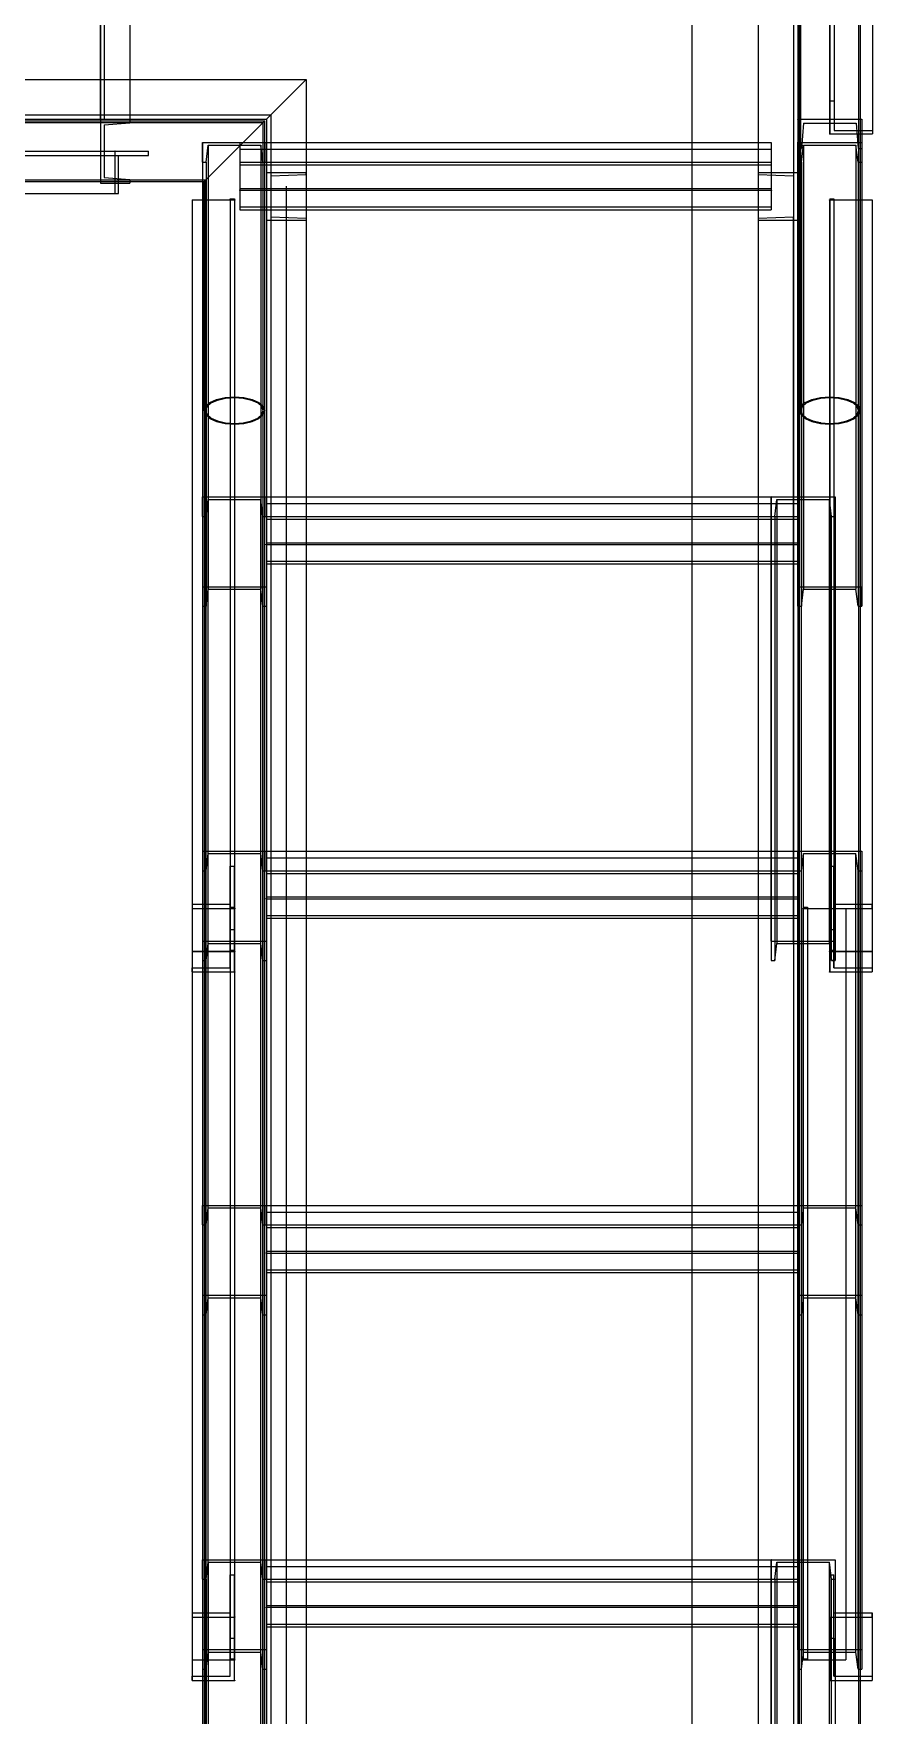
# Model space of a CAD drawing. Header units: millimetres. Extents: x 150209.93 to 150215.05, y 136675.65 to 136679.93.
# Drawn here: x 150213.6049 to 150213.6365, y 136675.995 to 136676.0583 of the extents above; entities that cross this region are included whole.
import ezdxf

# ---------------------------------------------------------------- set-up
doc = ezdxf.new("R2010")
doc.units = ezdxf.units.MM
doc.header["$LTSCALE"] = 0.25
for name, pattern in [('CENTER', [50.8, 31.75, -6.35, 6.35, -6.35]), ('XKITLINE00', [0]), ('XKITLINE02', [4, 2, -2]), ('XKITLINE03', [6, 3, -1, 1, -1])]:
    doc.linetypes.add(name, pattern=pattern)

# ---------------------------------------------------------------- blocks, each defined once
blk = doc.blocks.new('çatıı')
at = {"color": 8, "linetype": 'CENTER'}
blk.add_line((23430, 1609.57), (23430, 2357.78), dxfattribs=at)
at = {"color": 8, "linetype": 'XKITLINE00'}
blk.add_line((23506.2, 2357.78), (23506.2, 1690.92), dxfattribs=at)
at = {"color": 116, "linetype": 'XKITLINE02', "true_color": 0x136734}
for p, q in [((23537.59, 2233.51), (23537.59, 2067.35)), ((23394.97, 2222.1), (23394.97, 2122.12)), ((23395.67, 2222.1), (23395.67, 2122.12)), ((23400.47, 2222.1), (23400.47, 2122.12)), ((23525.35, 2221.25), (23525.35, 2103.77)), ((23526.76, 2067.35), (23526.76, 2222.68)), ((23532.19, 2207.52), (23532.2, 2119.35)), ((23532.99, 2207.52), (23533, 2119.97)), ((23353.8, 2129.6), (23433.7, 2129.6)), ((23433.7, 2129.6), (23426.2, 2122.1)), ((23433.7, 2129.6), (23426.2, 2122.1)), ((23433.7, 2129.6), (23426.2, 2122.1)), ((23433.7, 2129.6), (23426.2, 2122.1)), ((23433.7, 2129.6), (23433.7, 2103.15)), ((23532.2, 2125.6), (23533, 2125.6)), ((23115.87, 2122.95), (23427.05, 2122.95)), ((23394.97, 2122.12), (23400.47, 2122.12)), ((23394.97, 2122.12), (23400.47, 2122.12)), ((23394.97, 2122.12), (23394.97, 2110.12)), ((23394.97, 2122.12), (23400.47, 2122.12)), ((23400.47, 2122.12), (23400.47, 2121.44)), ((23427.05, 2122.95), (23427.05, 2122.95)), ((23427.05, 2122.95), (23427.05, 2122.95)), ((23427.05, 2122.95), (23427.05, 2103.77)), ((23115.78, 2121.51), (23425.59, 2121.53)), ((23353.8, 2122.1), (23426.2, 2122.1)), ((23353.8, 2121.83), (23425.89, 2121.83)), ((23395.67, 2121.06), (23400.47, 2121.44)), ((23395.67, 2121.06), (23400.47, 2121.44)), ((23395.67, 2121.06), (23395.67, 2111.18)), ((23425.89, 2121.83), (23414.46, 2110.4)), ((23425.89, 2121.83), (23414.46, 2110.4)), ((23425.59, 2067.35), (23425.59, 2121.53)), ((23425.89, 2067.35), (23425.89, 2121.83)), ((23426.2, 2122.1), (23426.2, 2122.1)), ((23426.2, 2122.1), (23426.2, 2122.1)), ((23426.2, 2122.1), (23426.2, 2103.15)), ((23526.2, 2122.1), (23526.2, 2116.6)), ((23526.2, 2122.1), (23538.2, 2122.1)), ((23526.46, 2122.1), (23537.89, 2122.1)), ((23527.26, 2121.4), (23526.88, 2116.6)), ((23527.26, 2121.4), (23537.13, 2121.4)), ((23527.26, 2121.4), (23537.13, 2121.4)), ((23532.2, 2119.35), (23538.2, 2119.35)), ((23533, 2119.97), (23540.2, 2119.97)), ((23537.13, 2121.4), (23537.52, 2116.6)), ((23343.26, 2116.12), (23404.03, 2116.12)), ((23397.72, 2108.12), (23397.72, 2116.12)), ((23404.03, 2115.32), (23404.03, 2116.12)), ((23414.2, 2114.05), (23414.2, 2117.72)), ((23414.2, 2117.72), (23426.2, 2117.72)), ((23414.2, 2117.72), (23414.2, 2030.53)), ((23414.88, 2114.05), (23415.26, 2117.25)), ((23415.26, 2117.25), (23425.13, 2117.25)), ((23415.26, 2117.25), (23415.26, 2033.73)), ((23421.2, 2117.72), (23421.2, 2105.1)), ((23421.2, 2117.72), (23506.2, 2117.72)), ((23421.2, 2116.46), (23521.17, 2116.46)), ((23425.52, 2114.05), (23425.13, 2117.25)), ((23425.13, 2117.25), (23425.13, 2033.73)), ((23426.2, 2114.05), (23426.2, 2117.72)), ((23426.2, 2117.72), (23426.2, 2030.53)), ((23518.7, 2117.72), (23521.17, 2117.72)), ((23521.17, 2117.72), (23521.17, 2105.1)), ((23526.18, 2117.72), (23538.18, 2117.72)), ((23526.18, 2117.72), (23526.18, 2093.85)), ((23526.2, 2116.6), (23526.88, 2116.6)), ((23526.46, 2116.6), (23526.88, 2116.6)), ((23526.86, 2114.05), (23527.24, 2117.25)), ((23527.24, 2117.25), (23527.24, 2033.73)), ((23527.24, 2117.25), (23537.11, 2117.25)), ((23537.11, 2117.25), (23537.11, 2033.73)), ((23537.5, 2114.05), (23537.11, 2117.25)), ((23537.52, 2116.6), (23537.89, 2116.6)), ((23537.52, 2116.6), (23538.2, 2116.6)), ((23538.18, 2117.72), (23538.18, 2116.6)), ((23342.61, 2115.32), (23404.03, 2115.32)), ((23398.35, 2108.12), (23398.35, 2115.32)), ((23414.2, 2114.05), (23414.88, 2114.05)), ((23414.88, 2114.05), (23414.88, 2030.53)), ((23421.2, 2114.05), (23521.17, 2114.05)), ((23421.2, 2113.55), (23521.17, 2113.55)), ((23425.52, 2114.05), (23426.2, 2114.05)), ((23425.52, 2114.05), (23425.52, 2030.53)), ((23526.18, 2114.05), (23526.86, 2114.05)), ((23526.86, 2114.05), (23526.86, 2030.53)), ((23537.5, 2114.05), (23537.5, 2030.53)), ((23537.5, 2114.05), (23538.18, 2114.05)), ((23096.83, 2110.68), (23414.76, 2110.7)), ((23353.8, 2110.4), (23414.46, 2110.4)), ((23394.97, 2110.12), (23400.47, 2110.12)), ((23394.97, 2110.12), (23400.47, 2110.12)), ((23395.67, 2111.18), (23400.47, 2110.8)), ((23395.67, 2111.18), (23400.47, 2110.8)), ((23400.47, 2110.8), (23400.47, 2110.12)), ((23414.46, 2067.35), (23414.46, 2110.4)), ((23414.76, 2067.35), (23414.76, 2110.7)), ((23426.2, 2112.1), (23433.7, 2112.1)), ((23426.2, 2112.1), (23426.2, 1767.38)), ((23426.2, 2112.1), (23433.7, 2112.1)), ((23427.05, 2111.48), (23433.7, 2111.72)), ((23427.05, 2111.48), (23433.7, 2111.72)), ((23427.05, 2111.48), (23427.05, 1767.99)), ((23433.7, 2112.1), (23433.7, 1767.38)), ((23433.7, 2111.72), (23433.7, 2112.1)), ((23518.7, 2112.1), (23518.7, 2103.15)), ((23518.7, 2112.1), (23526.2, 2112.1)), ((23518.7, 2112.1), (23526.2, 2112.1)), ((23518.7, 2111.72), (23525.35, 2111.48)), ((23518.7, 2111.72), (23525.35, 2111.48)), ((23525.35, 2111.48), (23525.35, 1767.99)), ((23526.2, 2112.1), (23526.2, 1830.66)), ((23343.3, 2108.12), (23398.35, 2108.12)), ((23412.2, 2106.95), (23419.4, 2106.95)), ((23412.2, 2106.93), (23412.2, 2106.95)), ((23412.2, 2106.95), (23412.2, 1965.63)), ((23412.2, 2106.93), (23420.2, 2106.93)), ((23419.4, 2107.16), (23420.2, 2107.16)), ((23419.4, 2106.95), (23419.4, 2107.16)), ((23419.4, 2107.16), (23419.4, 1965.65)), ((23420.2, 2106.93), (23420.2, 2107.16)), ((23420.2, 2107.16), (23420.2, 1965.63)), ((23421.2, 2109.1), (23521.17, 2109.1)), ((23421.2, 2108.77), (23506.2, 2108.77)), ((23518.7, 2108.77), (23521.17, 2108.77)), ((23532.17, 2107.16), (23532.17, 1976.85)), ((23532.17, 2107.16), (23532.97, 2107.16)), ((23532.17, 2106.93), (23538.18, 2106.93)), ((23532.97, 2107.16), (23532.97, 1965.65)), ((23532.97, 2106.95), (23538.18, 2106.95)), ((23540.17, 2106.93), (23540.17, 2106.95)), ((23421.2, 2105.61), (23521.17, 2105.61)), ((23421.2, 2105.1), (23506.2, 2105.1)), ((23426.2, 2103.15), (23433.7, 2103.15)), ((23426.2, 2103.15), (23433.7, 2103.15)), ((23427.05, 2103.77), (23433.7, 2103.53)), ((23427.05, 2103.77), (23433.7, 2103.53)), ((23518.7, 2105.1), (23521.17, 2105.1)), ((23518.7, 2103.53), (23525.35, 2103.77)), ((23518.7, 2103.53), (23525.35, 2103.77)), ((23525.35, 1967.1), (23525.35, 2103.77)), ((23526.2, 2093.85), (23526.2, 2030.53)), ((23414.74, 2068.14), (23415.55, 2068.85)), ((23414.74, 2068.14), (23415.55, 2068.85)), ((23415.79, 2068.77), (23415.03, 2068.09)), ((23415.8, 2068.77), (23415.03, 2068.09)), ((23415.55, 2068.85), (23416.82, 2069.41)), ((23415.55, 2068.85), (23416.82, 2069.41)), ((23415.79, 2068.77), (23416.99, 2069.31)), ((23415.8, 2068.77), (23416.99, 2069.31)), ((23416.82, 2069.41), (23418.41, 2069.78)), ((23416.82, 2069.41), (23418.41, 2069.78)), ((23416.99, 2069.31), (23418.5, 2069.65)), ((23416.99, 2069.31), (23418.5, 2069.65)), ((23418.41, 2069.78), (23420.18, 2069.9)), ((23418.41, 2069.78), (23420.18, 2069.9)), ((23418.5, 2069.65), (23420.18, 2069.77)), ((23418.5, 2069.65), (23420.18, 2069.77)), ((23420.18, 2069.9), (23421.94, 2069.78)), ((23420.18, 2069.9), (23421.94, 2069.78)), ((23420.18, 2069.77), (23421.85, 2069.65)), ((23420.18, 2069.77), (23421.85, 2069.65)), ((23421.85, 2069.65), (23423.36, 2069.31)), ((23421.85, 2069.65), (23423.36, 2069.31)), ((23421.94, 2069.78), (23423.53, 2069.41)), ((23421.94, 2069.78), (23423.54, 2069.41)), ((23423.36, 2069.31), (23424.56, 2068.77)), ((23423.36, 2069.31), (23424.56, 2068.77)), ((23423.53, 2069.41), (23424.8, 2068.85)), ((23423.54, 2069.41), (23424.8, 2068.85)), ((23424.56, 2068.77), (23425.33, 2068.09)), ((23424.56, 2068.77), (23425.33, 2068.09)), ((23424.8, 2068.85), (23425.61, 2068.14)), ((23424.8, 2068.85), (23425.61, 2068.14)), ((23527.55, 2068.85), (23526.74, 2068.14)), ((23527.57, 2068.85), (23526.76, 2068.14)), ((23527.79, 2068.77), (23527.02, 2068.09)), ((23527.81, 2068.77), (23527.05, 2068.09)), ((23527.55, 2068.85), (23528.82, 2069.41)), ((23527.57, 2068.85), (23528.84, 2069.41)), ((23527.79, 2068.77), (23528.99, 2069.31)), ((23527.81, 2068.77), (23529.01, 2069.31)), ((23528.82, 2069.41), (23530.41, 2069.78)), ((23528.84, 2069.41), (23530.43, 2069.78)), ((23528.99, 2069.31), (23530.41, 2069.63)), ((23529.01, 2069.31), (23530.52, 2069.65)), ((23530.41, 2069.78), (23532.17, 2069.9)), ((23530.41, 2069.63), (23530.5, 2069.65)), ((23530.43, 2069.78), (23532.2, 2069.9)), ((23530.5, 2069.65), (23532.17, 2069.77)), ((23530.52, 2069.65), (23532.17, 2069.77)), ((23532.17, 2069.9), (23533.94, 2069.78)), ((23532.17, 2069.77), (23532.2, 2069.77)), ((23532.17, 2069.77), (23533.85, 2069.65)), ((23532.2, 2069.9), (23533.96, 2069.78)), ((23532.2, 2069.77), (23533.87, 2069.65)), ((23533.85, 2069.65), (23535.36, 2069.31)), ((23533.87, 2069.65), (23535.38, 2069.31)), ((23533.94, 2069.78), (23535.53, 2069.41)), ((23533.96, 2069.78), (23535.55, 2069.41)), ((23535.36, 2069.31), (23536.56, 2068.77)), ((23535.38, 2069.31), (23536.58, 2068.77)), ((23535.53, 2069.41), (23536.8, 2068.85)), ((23535.55, 2069.41), (23536.82, 2068.85)), ((23536.56, 2068.77), (23537.32, 2068.09)), ((23536.58, 2068.77), (23537.35, 2068.09)), ((23536.8, 2068.85), (23537.61, 2068.14)), ((23536.82, 2068.85), (23537.61, 2068.15)), ((23414.46, 2067.35), (23414.74, 2068.14)), ((23414.46, 2067.35), (23414.74, 2068.14)), ((23414.46, 2067.35), (23414.46, 1760.27)), ((23414.74, 2066.56), (23414.46, 2067.35)), ((23414.74, 2066.56), (23414.46, 2067.35)), ((23414.74, 2066.56), (23415.55, 2065.84)), ((23414.74, 2066.56), (23415.55, 2065.84)), ((23414.76, 2067.35), (23415.03, 2068.09)), ((23414.76, 2067.35), (23415.03, 2068.09)), ((23414.76, 2067.35), (23414.76, 1760.27)), ((23415.03, 2066.6), (23414.76, 2067.35)), ((23415.03, 2066.6), (23414.76, 2067.35)), ((23415.03, 2066.6), (23415.79, 2065.92)), ((23415.03, 2066.6), (23415.8, 2065.92)), ((23415.55, 2065.84), (23416.82, 2065.28)), ((23415.55, 2065.84), (23416.82, 2065.28)), ((23415.79, 2065.92), (23416.99, 2065.38)), ((23415.8, 2065.92), (23416.99, 2065.38)), ((23416.82, 2065.28), (23418.41, 2064.91)), ((23416.82, 2065.28), (23418.41, 2064.91)), ((23416.99, 2065.38), (23418.5, 2065.04)), ((23416.99, 2065.38), (23418.5, 2065.04)), ((23421.85, 2065.04), (23423.36, 2065.38)), ((23421.85, 2065.04), (23423.36, 2065.38)), ((23421.94, 2064.91), (23423.53, 2065.28)), ((23421.94, 2064.91), (23423.54, 2065.28)), ((23423.36, 2065.38), (23424.56, 2065.92)), ((23423.36, 2065.38), (23424.56, 2065.92)), ((23423.53, 2065.28), (23424.8, 2065.84)), ((23423.54, 2065.28), (23424.8, 2065.84)), ((23424.56, 2065.92), (23425.33, 2066.6)), ((23424.56, 2065.92), (23425.33, 2066.6)), ((23424.8, 2065.84), (23425.61, 2066.56)), ((23424.8, 2065.84), (23425.61, 2066.56)), ((23424.8, 2065.84), (23424.8, 2065.84)), ((23425.59, 2067.35), (23425.33, 2068.09)), ((23425.59, 2067.35), (23425.33, 2068.09)), ((23425.33, 2066.6), (23425.59, 2067.35)), ((23425.33, 2066.6), (23425.59, 2067.35)), ((23425.59, 1760.27), (23425.59, 2067.35)), ((23425.89, 2067.35), (23425.61, 2068.14)), ((23425.61, 2068.14), (23425.89, 2067.35)), ((23425.61, 2066.56), (23425.89, 2067.35)), ((23425.61, 2066.56), (23425.89, 2067.35)), ((23425.89, 1760.27), (23425.89, 2067.35)), ((23526.46, 2067.35), (23526.74, 2068.14)), ((23526.48, 2067.35), (23526.74, 2068.08)), ((23526.48, 2067.29), (23526.48, 2067.35)), ((23526.76, 2066.56), (23526.48, 2067.35)), ((23526.74, 2068.08), (23526.76, 2068.14)), ((23526.76, 2067.35), (23527.02, 2068.09)), ((23527.02, 2066.6), (23526.76, 2067.35)), ((23526.76, 2066.56), (23527.55, 2065.86)), ((23526.78, 2067.35), (23527.05, 2068.09)), ((23526.78, 2067.35), (23526.78, 1760.27)), ((23527.05, 2066.6), (23526.78, 2067.35)), ((23527.02, 2066.6), (23527.79, 2065.92)), ((23527.05, 2066.6), (23527.81, 2065.92)), ((23527.55, 2065.86), (23527.57, 2065.84)), ((23527.57, 2065.84), (23528.82, 2065.29)), ((23527.79, 2065.92), (23528.99, 2065.38)), ((23527.81, 2065.92), (23529.01, 2065.38)), ((23528.82, 2065.29), (23528.84, 2065.28)), ((23528.84, 2065.28), (23530.41, 2064.92)), ((23528.99, 2065.38), (23530.41, 2065.06)), ((23529.01, 2065.38), (23530.52, 2065.04)), ((23533.85, 2065.04), (23535.36, 2065.38)), ((23533.87, 2065.04), (23535.38, 2065.38)), ((23535.36, 2065.38), (23536.56, 2065.92)), ((23535.38, 2065.38), (23536.58, 2065.92)), ((23537.32, 2066.6), (23536.56, 2065.92)), ((23537.35, 2066.6), (23536.58, 2065.92)), ((23537.59, 2067.35), (23537.32, 2068.09)), ((23537.32, 2066.6), (23537.59, 2067.35)), ((23537.35, 2068.09), (23537.61, 2067.35)), ((23537.35, 2066.6), (23537.61, 2067.35)), ((23537.61, 2068.15), (23537.63, 2068.14)), ((23537.89, 2067.35), (23537.61, 2068.14)), ((23537.61, 2067.35), (23537.61, 1760.27)), ((23537.63, 2068.14), (23537.9, 2067.37)), ((23418.41, 2064.91), (23420.18, 2064.79)), ((23418.41, 2064.91), (23420.18, 2064.79)), ((23418.5, 2065.04), (23420.18, 2064.92)), ((23418.5, 2065.04), (23420.18, 2064.92)), ((23420.18, 2064.92), (23421.85, 2065.04)), ((23420.18, 2064.92), (23421.85, 2065.04)), ((23420.18, 2064.79), (23421.94, 2064.91)), ((23420.18, 2064.79), (23421.94, 2064.91)), ((23530.41, 2065.06), (23530.5, 2065.04)), ((23530.41, 2064.92), (23530.43, 2064.91)), ((23530.5, 2065.04), (23532.17, 2064.92)), ((23530.52, 2065.04), (23532.17, 2064.92)), ((23532.17, 2064.92), (23533.85, 2065.04)), ((23532.17, 2064.92), (23532.2, 2064.92)), ((23532.17, 2064.79), (23532.18, 2064.79)), ((23532.17, 2064.79), (23532.17, 1965.63)), ((23532.18, 2064.79), (23532.2, 2064.79)), ((23532.2, 2064.92), (23533.87, 2065.04)), ((23414.2, 2047.43), (23414.2, 2051.09)), ((23414.2, 2051.09), (23426.2, 2051.09)), ((23414.2, 2051.09), (23414.2, 1963.91)), ((23414.88, 2047.43), (23415.26, 2050.63)), ((23415.26, 2050.63), (23425.13, 2050.63)), ((23415.26, 1967.1), (23415.26, 2050.63)), ((23425.52, 2047.43), (23425.13, 2050.63)), ((23425.13, 1967.1), (23425.13, 2050.63)), ((23426.2, 2051.09), (23426.2, 2038.48)), ((23426.2, 2051.09), (23506.2, 2051.09)), ((23426.2, 2047.43), (23426.2, 2051.09)), ((23426.2, 2051.09), (23426.2, 1963.91)), ((23426.2, 2049.83), (23526.17, 2049.83)), ((23518.7, 2051.09), (23526.17, 2051.09)), ((23521.18, 2051.09), (23521.18, 2027.23)), ((23521.18, 2051.09), (23533.18, 2051.09)), ((23521.86, 2047.43), (23522.24, 2050.63)), ((23522.24, 2050.63), (23522.24, 1967.1)), ((23522.24, 2050.63), (23532.11, 2050.63)), ((23526.17, 2051.09), (23526.17, 2038.48)), ((23532.11, 1967.1), (23532.11, 2050.63)), ((23532.5, 2047.43), (23532.11, 2050.63)), ((23533.18, 2051.09), (23533.18, 1963.91)), ((23414.2, 2047.43), (23414.88, 2047.43)), ((23414.88, 1963.91), (23414.88, 2047.43)), ((23425.52, 2047.43), (23426.2, 2047.43)), ((23425.52, 1963.91), (23425.52, 2047.43)), ((23426.2, 2047.43), (23526.17, 2047.43)), ((23426.2, 2046.92), (23526.17, 2046.92)), ((23521.18, 2047.43), (23521.86, 2047.43)), ((23521.86, 2047.43), (23521.86, 1963.91)), ((23532.5, 1963.91), (23532.5, 2047.43)), ((23532.5, 2047.43), (23533.18, 2047.43)), ((23426.2, 2042.47), (23526.17, 2042.47)), ((23426.2, 2042.14), (23506.2, 2042.14)), ((23518.7, 2042.14), (23526.17, 2042.14)), ((23426.2, 2038.99), (23526.17, 2038.99)), ((23426.2, 2038.48), (23506.2, 2038.48)), ((23518.7, 2038.48), (23526.17, 2038.48)), ((23414.2, 2034.2), (23426.2, 2034.2)), ((23414.88, 2030.53), (23415.26, 2033.73)), ((23415.26, 2033.73), (23425.13, 2033.73)), ((23425.52, 2030.53), (23425.13, 2033.73)), ((23526.18, 2034.19), (23526.18, 2030.53)), ((23526.48, 2034.19), (23537.91, 2034.19)), ((23526.86, 2030.53), (23527.24, 2033.73)), ((23527.24, 2033.73), (23537.11, 2033.73)), ((23537.5, 2030.53), (23537.11, 2033.73)), ((23538.18, 2034.19), (23538.18, 2030.53)), ((23414.2, 2030.53), (23414.88, 2030.53)), ((23425.52, 2030.53), (23426.2, 2030.53)), ((23526.48, 2030.53), (23526.76, 2030.53)), ((23526.76, 2030.53), (23526.86, 2030.53)), ((23537.5, 2030.53), (23537.91, 2030.53)), ((23526.2, 2027.23), (23526.2, 1967.1)), ((23414.2, 1984.47), (23414.2, 1973.68)), ((23414.2, 1984.47), (23426.2, 1984.47)), ((23414.2, 1984.47), (23414.2, 1897.28)), ((23414.88, 1980.8), (23415.26, 1984)), ((23415.26, 1984), (23425.13, 1984)), ((23415.26, 1900.48), (23415.26, 1984)), ((23425.52, 1980.8), (23425.13, 1984)), ((23425.13, 1900.48), (23425.13, 1984)), ((23426.2, 1984.47), (23426.2, 1971.85)), ((23426.2, 1984.47), (23506.2, 1984.47)), ((23426.2, 1980.8), (23426.2, 1984.47)), ((23426.2, 1984.47), (23426.2, 1897.28)), ((23426.2, 1983.21), (23526.17, 1983.21)), ((23518.7, 1984.47), (23526.17, 1984.47)), ((23526.17, 1984.47), (23526.17, 1971.85)), ((23526.18, 1984.47), (23538.18, 1984.47)), ((23526.18, 1984.47), (23526.18, 1960.6)), ((23526.86, 1980.8), (23527.24, 1984)), ((23527.24, 1900.48), (23527.24, 1984)), ((23527.24, 1984), (23537.11, 1984)), ((23537.11, 1900.48), (23537.11, 1984)), ((23537.5, 1980.8), (23537.11, 1984)), ((23538.18, 1984.47), (23538.18, 1961.75)), ((23414.2, 1980.8), (23414.88, 1980.8)), ((23414.88, 1897.28), (23414.88, 1980.8)), ((23419.4, 1969.72), (23419.4, 1981.66)), ((23419.4, 1981.66), (23420.2, 1981.66)), ((23419.4, 1974.48), (23419.4, 1981.66)), ((23420.2, 1969.72), (23420.2, 1981.66)), ((23420.2, 1973.69), (23420.2, 1981.66)), ((23425.52, 1980.8), (23426.2, 1980.8)), ((23425.52, 1897.28), (23425.52, 1980.8)), ((23426.2, 1980.8), (23526.17, 1980.8)), ((23426.2, 1980.3), (23526.17, 1980.3)), ((23526.18, 1980.8), (23526.86, 1980.8)), ((23526.86, 1897.28), (23526.86, 1980.8)), ((23532.17, 1973.69), (23532.17, 1981.66)), ((23532.17, 1981.66), (23532.97, 1981.66)), ((23532.17, 1969.72), (23532.17, 1981.66)), ((23532.97, 1974.48), (23532.97, 1981.66)), ((23532.97, 1969.72), (23532.97, 1981.66)), ((23537.5, 1897.28), (23537.5, 1980.8)), ((23537.5, 1980.8), (23538.18, 1980.8)), ((23412.2, 1974.48), (23412.2, 1961.75)), ((23412.2, 1974.48), (23419.4, 1974.48)), ((23412.2, 1973.71), (23419.4, 1973.71)), ((23412.2, 1973.68), (23412.2, 1973.71)), ((23412.2, 1973.71), (23412.2, 1832.38)), ((23412.2, 1973.69), (23420.2, 1973.69)), ((23412.2, 1973.68), (23420.2, 1973.68)), ((23419.4, 1962.55), (23419.4, 1974.48)), ((23419.4, 1973.91), (23420.2, 1973.91)), ((23419.4, 1973.71), (23419.4, 1973.91)), ((23419.4, 1973.91), (23419.4, 1832.4)), ((23420.2, 1973.68), (23420.2, 1973.91)), ((23420.2, 1973.91), (23420.2, 1832.38)), ((23420.2, 1961.75), (23420.2, 1973.69)), ((23426.2, 1975.85), (23526.17, 1975.85)), ((23426.2, 1975.52), (23506.2, 1975.52)), ((23518.7, 1975.52), (23526.17, 1975.52)), ((23527.17, 1973.91), (23527.17, 1832.61)), ((23527.17, 1973.91), (23527.97, 1973.91)), ((23527.17, 1973.68), (23535.17, 1973.68)), ((23527.97, 1973.91), (23527.97, 1832.4)), ((23527.97, 1973.71), (23535.17, 1973.71)), ((23532.17, 1973.69), (23540.17, 1973.69)), ((23532.17, 1961.75), (23532.17, 1973.69)), ((23532.97, 1974.48), (23540.17, 1974.48)), ((23532.97, 1962.55), (23532.97, 1974.48)), ((23535.17, 1973.71), (23535.17, 1832.38)), ((23540.17, 1973.69), (23540.17, 1974.48)), ((23540.17, 1974.48), (23540.17, 1965.63)), ((23426.2, 1972.36), (23526.17, 1972.36)), ((23426.2, 1971.85), (23506.2, 1971.85)), ((23518.7, 1971.85), (23526.17, 1971.85)), ((23414.2, 1967.57), (23426.2, 1967.57)), ((23419.4, 1969.72), (23420.2, 1969.72)), ((23419.4, 1962.55), (23419.4, 1969.72)), ((23420.2, 1961.75), (23420.2, 1969.72)), ((23526.48, 1967.57), (23533.18, 1967.57)), ((23532.17, 1969.72), (23532.17, 1961.75)), ((23532.17, 1969.72), (23532.97, 1969.72)), ((23532.97, 1969.72), (23532.97, 1962.55)), ((23533.18, 1963.91), (23533.18, 1967.57)), ((23537.91, 1969.41), (23537.91, 1965.63)), ((23412.2, 1965.65), (23419.4, 1965.65)), ((23412.2, 1965.63), (23420.2, 1965.63)), ((23414.88, 1963.91), (23415.26, 1967.1)), ((23415.26, 1967.1), (23425.13, 1967.1)), ((23419.4, 1965.85), (23420.2, 1965.85)), ((23425.52, 1963.91), (23425.13, 1967.1)), ((23526.48, 1967.1), (23532.11, 1967.1)), ((23532.11, 1967.1), (23532.5, 1963.91)), ((23532.17, 1965.85), (23532.97, 1965.85)), ((23532.17, 1965.63), (23537.13, 1965.63)), ((23532.97, 1965.65), (23532.97, 1965.85)), ((23532.97, 1965.65), (23540.17, 1965.65)), ((23540.17, 1965.63), (23540.17, 1965.65)), ((23412.2, 1962.55), (23419.4, 1962.55)), ((23412.2, 1961.75), (23412.2, 1962.55)), ((23412.2, 1961.75), (23420.2, 1961.75)), ((23414.2, 1963.91), (23414.88, 1963.91)), ((23425.52, 1963.91), (23426.2, 1963.91)), ((23532.17, 1961.75), (23537.13, 1961.75)), ((23532.5, 1963.91), (23533.18, 1963.91)), ((23532.97, 1962.55), (23537.41, 1962.55)), ((23537.91, 1962.81), (23537.91, 1961.75)), ((23526.2, 1960.6), (23526.2, 1897.28)), ((23414.2, 1914.18), (23414.2, 1917.84)), ((23414.2, 1917.84), (23426.2, 1917.84)), ((23414.2, 1917.84), (23414.2, 1830.66)), ((23414.88, 1914.18), (23415.26, 1917.38)), ((23415.26, 1917.38), (23425.13, 1917.38)), ((23415.26, 1833.85), (23415.26, 1917.38)), ((23425.52, 1914.18), (23425.13, 1917.38)), ((23425.13, 1833.85), (23425.13, 1917.38)), ((23426.2, 1914.18), (23426.2, 1917.84)), ((23426.2, 1917.84), (23426.2, 1830.66)), ((23426.2, 1917.84), (23426.2, 1905.23)), ((23426.2, 1917.84), (23506.2, 1917.84)), ((23426.2, 1916.58), (23526.17, 1916.58)), ((23518.7, 1917.84), (23526.17, 1917.84)), ((23526.17, 1917.84), (23526.17, 1905.23)), ((23526.18, 1917.84), (23526.18, 1893.98)), ((23526.18, 1917.84), (23538.18, 1917.84)), ((23526.86, 1914.18), (23527.24, 1917.38)), ((23527.24, 1833.85), (23527.24, 1917.38)), ((23527.24, 1917.38), (23537.11, 1917.38)), ((23537.11, 1833.85), (23537.11, 1917.38)), ((23537.5, 1914.18), (23537.11, 1917.38)), ((23538.18, 1917.84), (23538.18, 1897.28)), ((23414.2, 1914.18), (23414.88, 1914.18)), ((23414.88, 1830.66), (23414.88, 1914.18)), ((23425.52, 1914.18), (23426.2, 1914.18)), ((23425.52, 1830.66), (23425.52, 1914.18)), ((23426.2, 1914.18), (23526.17, 1914.18)), ((23426.2, 1913.67), (23526.17, 1913.67)), ((23526.18, 1914.18), (23526.86, 1914.18)), ((23526.86, 1830.66), (23526.86, 1914.18)), ((23537.5, 1830.66), (23537.5, 1914.18)), ((23537.5, 1914.18), (23538.18, 1914.18)), ((23426.2, 1909.22), (23526.17, 1909.22)), ((23426.2, 1908.89), (23506.2, 1908.89)), ((23518.7, 1908.89), (23526.17, 1908.89)), ((23426.2, 1905.74), (23526.17, 1905.74)), ((23426.2, 1905.23), (23506.2, 1905.23)), ((23518.7, 1905.23), (23526.17, 1905.23)), ((23414.2, 1900.95), (23426.2, 1900.95)), ((23526.18, 1900.95), (23526.18, 1897.28)), ((23526.48, 1900.95), (23537.91, 1900.95)), ((23414.88, 1897.28), (23415.26, 1900.48)), ((23415.26, 1900.48), (23425.13, 1900.48)), ((23425.52, 1897.28), (23425.13, 1900.48)), ((23526.86, 1897.28), (23527.24, 1900.48)), ((23527.24, 1900.48), (23537.11, 1900.48)), ((23537.5, 1897.28), (23537.11, 1900.48)), ((23414.2, 1897.28), (23414.88, 1897.28)), ((23425.52, 1897.28), (23426.2, 1897.28)), ((23526.48, 1897.28), (23526.76, 1897.28)), ((23526.76, 1897.28), (23526.86, 1897.28)), ((23537.5, 1897.28), (23537.91, 1897.28)), ((23414.2, 1847.55), (23414.2, 1851.22)), ((23414.2, 1851.22), (23426.2, 1851.22)), ((23414.2, 1851.22), (23414.2, 1764.03)), ((23414.88, 1847.55), (23415.26, 1850.75)), ((23415.26, 1850.75), (23425.13, 1850.75)), ((23415.26, 1850.75), (23415.26, 1767.23)), ((23425.52, 1847.55), (23425.13, 1850.75)), ((23425.13, 1767.23), (23425.13, 1850.75)), ((23426.2, 1847.55), (23426.2, 1851.22)), ((23426.2, 1851.22), (23426.2, 1764.03)), ((23426.2, 1851.22), (23426.2, 1838.6)), ((23426.2, 1851.22), (23506.2, 1851.22)), ((23518.7, 1851.22), (23526.17, 1851.22)), ((23521.18, 1851.22), (23521.18, 1827.35)), ((23521.18, 1851.22), (23533.18, 1851.22)), ((23521.86, 1847.55), (23522.24, 1850.75)), ((23522.24, 1850.75), (23522.24, 1767.23)), ((23522.24, 1850.75), (23532.11, 1850.75)), ((23526.17, 1851.22), (23526.17, 1838.6)), ((23532.11, 1767.23), (23532.11, 1850.75)), ((23532.5, 1847.55), (23532.11, 1850.75)), ((23533.18, 1851.22), (23533.18, 1764.03)), ((23414.2, 1847.55), (23414.88, 1847.55)), ((23414.88, 1847.55), (23414.88, 1764.03)), ((23419.4, 1836.47), (23419.4, 1848.41)), ((23419.4, 1848.41), (23420.2, 1848.41)), ((23419.4, 1841.23), (23419.4, 1848.41)), ((23420.2, 1836.47), (23420.2, 1848.41)), ((23420.2, 1840.44), (23420.2, 1848.41)), ((23425.52, 1847.55), (23426.2, 1847.55)), ((23425.52, 1764.03), (23425.52, 1847.55)), ((23426.2, 1849.96), (23526.17, 1849.96)), ((23426.2, 1847.55), (23526.17, 1847.55)), ((23426.2, 1847.05), (23526.17, 1847.05)), ((23521.18, 1847.55), (23521.86, 1847.55)), ((23521.86, 1847.55), (23521.86, 1764.03)), ((23532.17, 1840.44), (23532.17, 1848.41)), ((23532.17, 1848.41), (23532.97, 1848.41)), ((23532.17, 1836.47), (23532.17, 1848.41)), ((23532.5, 1764.03), (23532.5, 1847.55)), ((23532.5, 1847.55), (23533.18, 1847.55)), ((23532.97, 1841.23), (23532.97, 1848.41)), ((23532.97, 1836.47), (23532.97, 1848.41)), ((23412.2, 1841.23), (23412.2, 1828.5)), ((23412.2, 1841.23), (23419.4, 1841.23)), ((23419.4, 1829.3), (23419.4, 1841.23)), ((23426.2, 1842.6), (23526.17, 1842.6)), ((23426.2, 1842.27), (23506.2, 1842.27)), ((23518.7, 1842.27), (23526.17, 1842.27)), ((23532.97, 1841.23), (23538.18, 1841.23)), ((23532.97, 1829.3), (23532.97, 1841.23)), ((23540.17, 1840.44), (23540.17, 1841.23)), ((23412.2, 1840.44), (23420.2, 1840.44)), ((23420.2, 1828.5), (23420.2, 1840.44)), ((23426.2, 1839.11), (23526.17, 1839.11)), ((23426.2, 1838.6), (23506.2, 1838.6)), ((23518.7, 1838.6), (23526.17, 1838.6)), ((23532.17, 1840.44), (23540.17, 1840.44)), ((23532.17, 1828.5), (23532.17, 1840.44)), ((23414.2, 1834.32), (23426.2, 1834.32)), ((23419.4, 1836.47), (23420.2, 1836.47)), ((23419.4, 1829.3), (23419.4, 1836.47)), ((23420.2, 1828.5), (23420.2, 1836.47)), ((23526.2, 1834.32), (23526.2, 1767.38)), ((23526.48, 1834.32), (23537.91, 1834.32)), ((23532.17, 1836.47), (23532.17, 1828.5)), ((23532.17, 1836.47), (23532.97, 1836.47)), ((23532.97, 1836.47), (23532.97, 1829.3)), ((23412.2, 1832.4), (23419.4, 1832.4)), ((23412.2, 1832.38), (23420.2, 1832.38)), ((23414.88, 1830.66), (23415.26, 1833.85)), ((23415.26, 1833.85), (23425.13, 1833.85)), ((23419.4, 1832.6), (23420.2, 1832.6)), ((23425.52, 1830.66), (23425.13, 1833.85)), ((23526.86, 1830.66), (23527.24, 1833.85)), ((23527.17, 1832.6), (23527.97, 1832.6)), ((23527.24, 1833.85), (23537.11, 1833.85)), ((23527.26, 1832.38), (23535.17, 1832.38)), ((23527.97, 1832.4), (23527.97, 1832.6)), ((23527.97, 1832.4), (23535.17, 1832.4)), ((23535.17, 1832.38), (23535.17, 1832.4)), ((23537.5, 1830.66), (23537.11, 1833.85)), ((23412.2, 1829.3), (23419.4, 1829.3)), ((23412.2, 1828.5), (23412.2, 1829.3)), ((23412.2, 1828.5), (23420.2, 1828.5)), ((23414.2, 1830.66), (23414.88, 1830.66)), ((23425.52, 1830.66), (23426.2, 1830.66)), ((23526.48, 1830.66), (23526.76, 1830.66)), ((23526.76, 1830.66), (23526.86, 1830.66)), ((23532.17, 1828.5), (23537.13, 1828.5)), ((23532.97, 1829.3), (23537.41, 1829.3)), ((23537.5, 1830.66), (23537.91, 1830.66)), ((23537.91, 1829.56), (23537.91, 1828.5))]:
    blk.add_line(p, q, dxfattribs=at)
at = {"color": 1, "linetype": 'XKITLINE03'}
for p, q in [((23394.97, 2122.12), (23394.97, 2222.1)), ((23532.2, 2119.35), (23532.19, 2201.27)), ((23394.97, 2122.12), (23394.97, 2122.12)), ((23526.2, 2122.1), (23526.2, 2122.1)), ((23317.72, 2116.12), (23397.72, 2116.12)), ((23426.2, 2117.72), (23426.2, 2034.2)), ((23526.18, 2034.19), (23526.18, 2117.72)), ((23420.2, 2106.93), (23420.2, 1965.63)), ((23421.2, 2108.77), (23521.17, 2108.77)), ((23532.17, 1965.63), (23532.17, 2106.93)), ((23426.2, 2051.09), (23426.2, 1967.57)), ((23521.18, 1967.57), (23521.18, 2051.09)), ((23426.2, 2042.14), (23526.17, 2042.14)), ((23426.2, 1984.47), (23426.2, 1900.95)), ((23526.18, 1900.95), (23526.18, 1984.47)), ((23420.2, 1961.75), (23420.2, 1973.69)), ((23420.2, 1973.68), (23420.2, 1832.38)), ((23426.2, 1975.52), (23526.17, 1975.52)), ((23527.17, 1832.38), (23527.17, 1973.68)), ((23532.17, 1973.69), (23532.17, 1961.75)), ((23426.2, 1917.84), (23426.2, 1834.32)), ((23526.18, 1834.32), (23526.18, 1917.84)), ((23426.2, 1908.89), (23526.17, 1908.89)), ((23426.2, 1851.22), (23426.2, 1767.7)), ((23521.18, 1767.7), (23521.18, 1851.22)), ((23426.2, 1842.27), (23526.17, 1842.27)), ((23420.2, 1828.5), (23420.2, 1840.44)), ((23532.17, 1840.44), (23532.17, 1828.5))]:
    blk.add_line(p, q, dxfattribs=at)
at = {"color": 7, "linetype": 'XKITLINE00'}
for p, q in [((23526.46, 2067.35), (23526.46, 2222.38)), ((23518.7, 2214.6), (23518.7, 2103.15)), ((23540.19, 2201.89), (23540.2, 2119.35)), ((23537.89, 2199.08), (23537.89, 2067.35)), ((23526.2, 2196.6), (23526.2, 2122.1)), ((23526.2, 2122.1), (23526.2, 2116.6)), ((23526.2, 2122.1), (23526.46, 2122.1)), ((23537.89, 2122.1), (23538.2, 2122.1)), ((23538.2, 2122.1), (23538.2, 2116.6)), ((23538.2, 2119.35), (23540.2, 2119.35)), ((23506.2, 2117.72), (23518.7, 2117.72)), ((23526.2, 2116.6), (23526.2, 2103.15)), ((23526.2, 2116.6), (23526.46, 2116.6)), ((23537.89, 2116.6), (23538.2, 2116.6)), ((23538.18, 2116.6), (23538.18, 2034.19)), ((23506.2, 2108.77), (23518.7, 2108.77)), ((23538.18, 2106.95), (23540.17, 2106.95)), ((23538.18, 2106.93), (23540.17, 2106.93)), ((23540.17, 2106.95), (23540.17, 1965.63)), ((23506.2, 2105.1), (23518.7, 2105.1)), ((23518.7, 2103.15), (23518.7, 1767.38)), ((23518.7, 2103.15), (23526.2, 2103.15)), ((23518.7, 2103.15), (23526.2, 2103.15)), ((23526.2, 2103.15), (23526.2, 2093.85)), ((23526.18, 2093.85), (23526.18, 2034.19)), ((23424.8, 2065.84), (23424.8, 2065.84)), ((23526.74, 2066.56), (23526.46, 2067.35)), ((23526.48, 1760.27), (23526.48, 2067.29)), ((23526.74, 2066.56), (23527.55, 2065.84)), ((23527.55, 2065.84), (23528.82, 2065.28)), ((23528.82, 2065.28), (23530.41, 2064.91)), ((23533.94, 2064.91), (23535.53, 2065.28)), ((23533.96, 2064.91), (23535.55, 2065.28)), ((23535.53, 2065.28), (23536.8, 2065.84)), ((23535.55, 2065.28), (23536.82, 2065.84)), ((23536.8, 2065.84), (23537.61, 2066.56)), ((23536.82, 2065.84), (23537.63, 2066.56)), ((23537.61, 2066.56), (23537.89, 2067.35)), ((23537.63, 2066.56), (23537.91, 2067.35)), ((23537.9, 2067.37), (23537.91, 2067.35)), ((23537.91, 2067.35), (23537.91, 1969.41)), ((23530.41, 2064.91), (23532.17, 2064.79)), ((23530.43, 2064.91), (23532.17, 2064.79)), ((23532.17, 2064.79), (23532.18, 2064.79)), ((23532.18, 2064.79), (23532.2, 2064.79)), ((23532.2, 2064.79), (23533.96, 2064.91)), ((23532.2, 2064.79), (23533.94, 2064.91)), ((23506.2, 2051.09), (23518.7, 2051.09)), ((23506.2, 2042.14), (23518.7, 2042.14)), ((23506.2, 2038.48), (23518.7, 2038.48)), ((23526.18, 2030.53), (23526.18, 2034.19)), ((23526.18, 2034.19), (23526.48, 2034.19)), ((23537.91, 2034.19), (23538.18, 2034.19)), ((23538.18, 2030.53), (23538.18, 2034.19)), ((23526.18, 2030.53), (23526.48, 2030.53)), ((23526.2, 2030.53), (23526.2, 2027.23)), ((23537.91, 2030.53), (23538.18, 2030.53)), ((23521.18, 2027.23), (23521.18, 1967.57)), ((23506.2, 1984.47), (23518.7, 1984.47)), ((23506.2, 1975.52), (23518.7, 1975.52)), ((23506.2, 1971.85), (23518.7, 1971.85)), ((23521.18, 1967.57), (23521.18, 1963.91)), ((23521.18, 1967.57), (23526.48, 1967.57)), ((23521.86, 1963.91), (23522.24, 1967.1)), ((23522.24, 1967.1), (23526.48, 1967.1)), ((23526.2, 1967.1), (23526.2, 1960.6)), ((23537.13, 1965.63), (23540.17, 1965.63)), ((23537.91, 1965.63), (23537.91, 1962.81)), ((23540.17, 1965.63), (23540.17, 1961.75)), ((23521.18, 1963.91), (23521.86, 1963.91)), ((23537.13, 1961.75), (23540.17, 1961.75)), ((23537.41, 1962.55), (23540.17, 1962.55)), ((23537.91, 1961.75), (23537.91, 1829.56)), ((23538.18, 1961.75), (23538.18, 1900.95)), ((23526.18, 1960.6), (23526.18, 1900.95)), ((23506.2, 1917.84), (23518.7, 1917.84)), ((23506.2, 1908.89), (23518.7, 1908.89)), ((23506.2, 1905.23), (23518.7, 1905.23)), ((23526.18, 1897.28), (23526.18, 1900.95)), ((23526.18, 1900.95), (23526.48, 1900.95)), ((23537.91, 1900.95), (23538.18, 1900.95)), ((23538.18, 1900.95), (23538.18, 1897.28)), ((23526.18, 1897.28), (23526.48, 1897.28)), ((23526.2, 1897.28), (23526.2, 1893.98)), ((23537.91, 1897.28), (23538.18, 1897.28)), ((23538.18, 1897.28), (23538.18, 1834.32)), ((23526.18, 1893.98), (23526.18, 1834.32)), ((23506.2, 1851.22), (23518.7, 1851.22)), ((23506.2, 1842.27), (23518.7, 1842.27)), ((23538.18, 1841.23), (23540.17, 1841.23)), ((23540.17, 1841.23), (23540.17, 1829.3)), ((23506.2, 1838.6), (23518.7, 1838.6)), ((23526.18, 1834.32), (23526.18, 1830.66)), ((23526.18, 1834.32), (23526.48, 1834.32)), ((23537.91, 1834.32), (23538.18, 1834.32)), ((23538.18, 1834.32), (23538.18, 1830.66)), ((23527.17, 1832.61), (23527.17, 1832.38)), ((23527.17, 1832.38), (23527.26, 1832.38)), ((23526.18, 1830.66), (23526.48, 1830.66)), ((23526.2, 1830.66), (23526.2, 1827.35)), ((23537.13, 1828.5), (23540.17, 1828.5)), ((23537.41, 1829.3), (23540.17, 1829.3)), ((23537.91, 1830.66), (23538.18, 1830.66)), ((23537.91, 1828.5), (23537.91, 1760.27)), ((23540.17, 1829.3), (23540.17, 1828.5)), ((23521.18, 1827.35), (23521.18, 1767.7))]:
    blk.add_line(p, q, dxfattribs=at)
at = {"color": 1, "linetype": 'XKITLINE00'}
for centre in [(23394.97, 2122.12), (23394.97, 2122.12), (23526.2, 2122.1), (23532.2, 2119.35), (23397.72, 2116.12), (23426.2, 2117.72), (23526.18, 2117.72), (23420.2, 2106.93), (23421.2, 2108.77), (23521.17, 2108.77), (23532.17, 2106.93), (23426.2, 2051.09), (23521.18, 2051.09), (23426.2, 2042.14), (23526.17, 2042.14), (23426.2, 2034.2), (23526.18, 2034.19), (23426.2, 1984.47), (23526.18, 1984.47), (23420.2, 1973.69), (23420.2, 1973.68), (23426.2, 1975.52), (23526.17, 1975.52), (23527.17, 1973.68), (23532.17, 1973.69), (23426.2, 1967.57), (23521.18, 1967.57), (23420.2, 1965.63), (23532.17, 1965.63), (23420.2, 1961.75), (23532.17, 1961.75), (23426.2, 1917.84), (23526.18, 1917.84), (23426.2, 1908.89), (23526.17, 1908.89), (23426.2, 1900.95), (23526.18, 1900.95), (23426.2, 1851.22), (23521.18, 1851.22), (23426.2, 1842.27), (23526.17, 1842.27), (23420.2, 1840.44), (23532.17, 1840.44), (23426.2, 1834.32), (23526.18, 1834.32), (23420.2, 1832.38), (23527.17, 1832.38), (23420.2, 1828.5), (23532.17, 1828.5)]:
    blk.add_circle(centre, 0.05, dxfattribs=at)

msp = doc.modelspace()

# ---------------------------------------------------------------- block references
at = {"xscale": 0.0002000170049888334, "yscale": 0.0002000170049888334, "zscale": 0.0002000170049888334}
msp.add_blockref('çatıı', (150208.928067, 136675.630592), dxfattribs=at)

doc.saveas('drawing.dxf')
